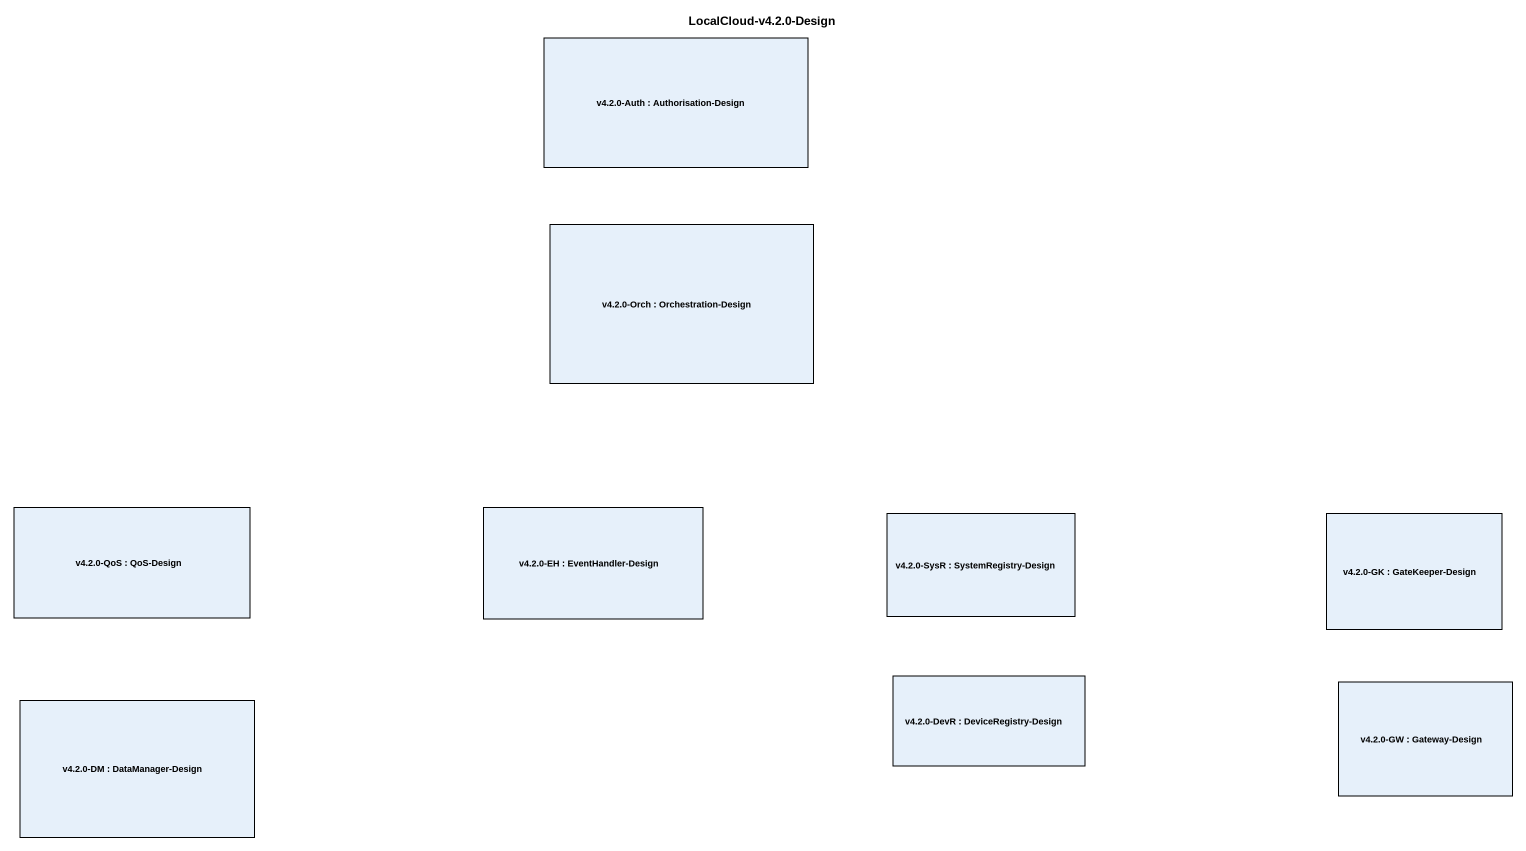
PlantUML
@startuml
title LocalCloud-v4.2.0-Design
rectangle "v4.2.0-Auth : Authorisation-Design" as v4_2_0_Auth
rectangle "v4.2.0-Orch : Orchestration-Design" as v4_2_0_Orch
rectangle "v4.2.0-QoS : QoS-Design" as v4_2_0_QoS
rectangle "v4.2.0-EH : EventHandler-Design" as v4_2_0_EH
rectangle "v4.2.0-SysR : SystemRegistry-Design" as v4_2_0_SysR
rectangle "v4.2.0-GK : GateKeeper-Design" as v4_2_0_GK
rectangle "v4.2.0-DM : DataManager-Design" as v4_2_0_DM
rectangle "v4.2.0-DevR : DeviceRegistry-Design" as v4_2_0_DevR
rectangle "v4.2.0-GW : Gateway-Design" as v4_2_0_GW
@enduml
